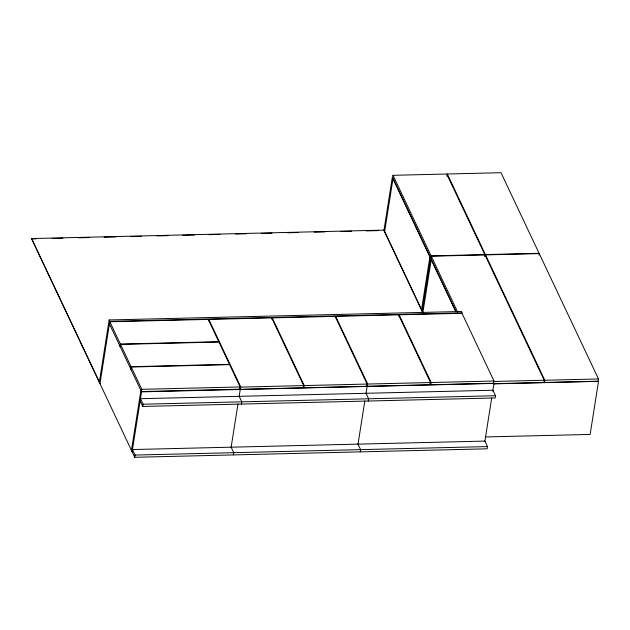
<?xml version="1.0" encoding="UTF-8"?>
<svg xmlns="http://www.w3.org/2000/svg" width="630" height="630" viewBox="0 0 630 630"><rect width="100%" height="100%" fill="white"/><g stroke="black" fill="none" stroke-linecap="round" stroke-linejoin="round"><path stroke-width="0.94" d="M134.71 457.293L135.064 455.057L132.465 449.552L484.895 441.087L487.494 446.583L487.147 448.82L134.71 457.293L31.555 238.573L383.993 230.107L422.911 312.433M99.296 382.363L109.14 319.953L461.57 311.48L462.239 312.897L109.809 321.363L109.14 319.953M99.957 383.772L109.809 321.363M109.486 324.009L109.84 321.773L208.239 319.41L218.783 341.712L120.385 344.075L109.84 321.773M120.031 346.319L120.385 344.075M120.18 346.626L120.535 344.389L218.933 342.027L229.477 364.337L131.079 366.699L120.535 344.389M130.725 368.936L131.079 366.699M130.875 369.251L131.229 367.014L229.627 364.644L240.172 386.954L239.817 389.19L141.419 391.553L141.774 389.316L131.229 367.014M131.442 450.379L140.899 390.458M132.111 451.797L141.569 391.868L109.415 323.851M142.734 406.445L143.089 404.208L140.49 398.703L492.92 390.238L495.519 395.734L495.164 397.971L142.734 406.445L140.136 400.948M208.569 320.883L208.806 319.394L271.68 317.882L303.684 385.584L303.329 387.82L240.455 389.332L239.62 387.576M231.1 447.489L237.959 403.995M240.455 389.332L240.81 387.096L208.806 319.394M233.391 454.923L233.746 452.679L231.147 447.182M241.416 404.074L241.77 401.838L239.172 396.333L240.25 389.498L239.581 388.088M272.01 319.363L272.247 317.866L335.121 316.362L367.117 384.064L366.77 386.3L303.896 387.812L304.243 385.576L272.247 317.866M335.443 317.835L335.68 316.347L398.554 314.835L430.558 382.536L430.203 384.772L367.329 386.284L366.502 384.528M393.018 175.305L392.663 177.542L430.755 258.127L431.109 255.89L393.018 175.305L446.725 174.014L484.816 254.599L431.109 255.89M384.599 231.887L392.978 178.802M357.974 444.441L364.833 400.948M367.329 386.284L367.684 384.048L335.68 316.347M360.266 451.867L360.62 449.631L358.021 444.134M368.29 401.026L368.644 398.782L366.046 393.285L367.125 386.45L366.455 385.032M398.885 316.315L399.121 314.819L461.995 313.307L493.999 381.016L493.644 383.253L430.77 384.765L429.936 383.001M421.502 309.96L429.88 256.875M422.171 311.377L430.55 258.292M494.062 383.702L543.871 382.505L544.226 380.26L484.966 254.914L431.259 256.205L430.904 258.442L456.12 311.779M422.84 312.787L431.219 259.702M446.938 176.235L447.292 173.998L501 172.707L539.091 253.291L485.383 254.583L447.292 173.998M430.77 384.765L431.125 382.52L399.121 314.819M484.73 256.402L484.966 254.914M485.147 256.071L485.383 254.583M485.297 256.386L485.533 254.898L539.241 253.607L598.5 378.961L598.146 381.197L544.43 382.489L544.785 380.252L485.533 254.898M484.848 441.394L491.715 397.9M492.778 391.135L493.999 383.402L141.569 391.868M539.004 255.095L539.241 253.607M31.5 238.943L36.406 238.825M52.117 238.447L62.913 238.187M78.624 237.817L89.421 237.557M104.147 237.203L115.928 236.919M130.654 236.565L141.451 236.305M157.161 235.927L167.958 235.667M182.684 235.313L194.465 235.029M209.191 234.675L219.988 234.415M235.699 234.037L246.495 233.777M261.222 233.423L272.018 233.163M287.729 232.785L298.525 232.533M314.228 232.155L325.033 231.895M340.736 231.517L351.54 231.257M366.266 230.903L378.039 230.619M141.774 389.316L240.172 386.954M240.81 387.096L303.684 385.584M304.243 385.576L367.117 384.064M367.684 384.048L430.558 382.536M431.125 382.52L493.999 381.016M493.44 381.481L544.226 380.26M544.785 380.252L598.5 378.961M493.865 383.859L598.5 381.347L590.129 434.432L485.486 436.944M143.089 404.208L495.519 395.734M135.064 455.057L487.494 446.583M431.259 256.205L457.734 312.212M455.86 311.842L392.309 177.392L383.93 230.478L422.431 311.921M31.555 238.573L99.351 381.993"/></g></svg>
